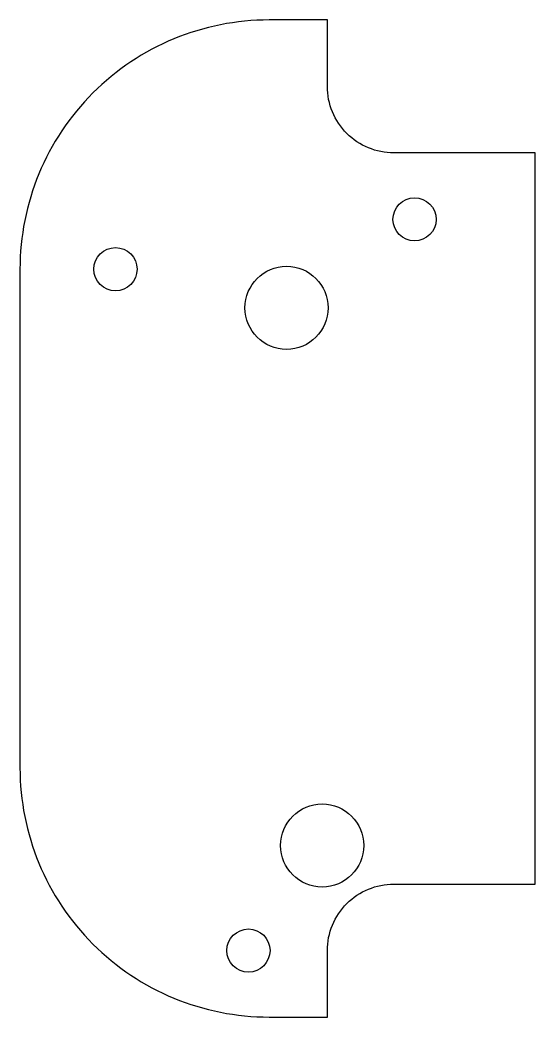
# Model space of a CAD drawing. Header units: millimetres. Extents: x -15.5 to 15.5, y -30 to 30.
import ezdxf

# ---------------------------------------------------------------- set-up
doc = ezdxf.new("R2010")
doc.units = ezdxf.units.MM

msp = doc.modelspace()

# ---------------------------------------------------------------- linework, layer by layer
msp.add_lwpolyline([(3, 26), (3, 30), (-0.5, 30, 0.414214), (-15.5, 15), (-15.5, -15, 0.414214), (-0.5, -30), (3, -30), (3, -26, -0.414214), (7, -22), (15.5, -22), (15.5, 22), (7, 22, -0.414214)], format="xyb", close=True)
for centre, radius in [((8.25, 18), 1.3), ((-9.75, 15), 1.3), ((0.544, 12.678), 2.5), ((2.689, -19.678), 2.5), ((-1.75, -26), 1.3)]:
    msp.add_circle(centre, radius)

doc.saveas('drawing.dxf')
